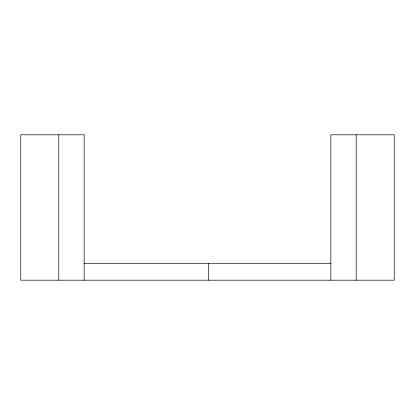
<?xml version="1.0" encoding="UTF-8"?>
<svg xmlns="http://www.w3.org/2000/svg" width="415" height="415" viewBox="0 0 415 415"><rect width="100%" height="100%" fill="white"/><g stroke="black" fill="none" stroke-linecap="round" stroke-linejoin="round"><path stroke-width="0.62" d="M84.012 263.292L330.848 263.292M356.21 134.802L356.21 280.198M330.848 280.198L330.848 134.802L394.25 134.802L394.25 280.198L20.75 280.198L20.75 134.802L84.152 134.802L84.152 280.198M208.346 263.292L208.346 280.198M58.79 134.802L58.79 280.198"/></g></svg>
